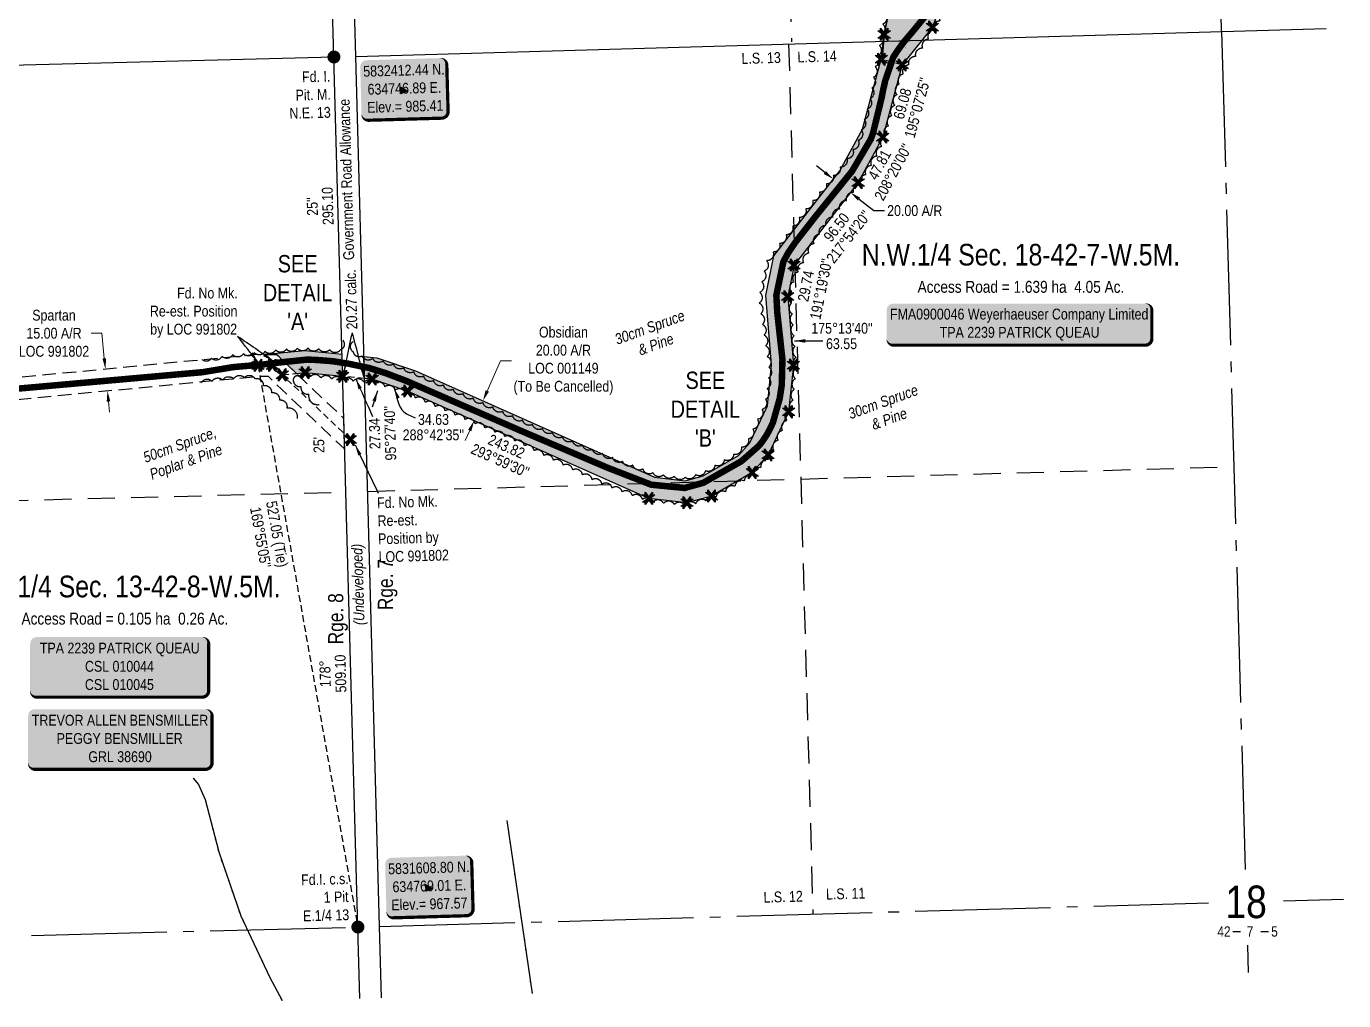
# Model space of a CAD drawing. Extents: x 633854 to 637633, y 5831519 to 5833773.
# Drawn here: x 634463 to 635680, y 5831541 to 5832441 of the extents above; entities that cross this region are included whole.
import ezdxf
from ezdxf.enums import TextEntityAlignment as Align

# ---------------------------------------------------------------- set-up
doc = ezdxf.new("R2010")
doc.units = 0
doc.header["$LTSCALE"] = 5
doc.header["$PDSIZE"] = 0.5
for name, pattern in [('0', [1, 1, 0]), ('foc-ACCESSROAD', [3.75, 2.5, -1.25]), ('foc-LSD', [8, 5, -3]), ('foc-QUARTERLINE', [33, 25, -3, 2, -3]), ('foc-TIELINE', [1.875, 1.25, -0.625]), ('foc-TRAV', [1.875, 1.25, -0.625]), ('foc-WHEELTRACKS', [2, 0.4, -1.6])]:
    doc.linetypes.add(name, pattern=pattern)
doc.layers.get('Defpoints').update_dxf_attribs({"color": 9})
for name, color, linetype in [('10', 1, 'Continuous'), ('9', 3, 'Continuous'), ('AS-FENCE', 48, 'foc-FENCE'), ('AS-OWNER', 7, 'Continuous'), ('AS-ROADS', 254, 'Continuous'), ('C-AR', 13, 'foc-ACCESSROAD'), ('C-SYMBOL', 7, 'Continuous'), ('D-TXT', 6, 'Continuous'), ('DETAIL-T', 7, 'Continuous'), ('F-AR', 190, 'foc-ACCESSROAD'), ('L-AREAREQUIRED', 7, 'Continuous'), ('L-BD', 7, 'Continuous'), ('L-BD1', 253, 'Continuous'), ('L-MON', 1, 'Continuous'), ('L-ROAD-T', 7, 'Continuous'), ('L-SEC', 7, 'Continuous'), ('L-SECLBL', 7, 'Continuous'), ('L-SECQ', 8, 'foc-QUARTERLINE'), ('L-SECTION-LSD', 7, 'foc-LSD'), ('L-TIE', 7, 'foc-TIELINE'), ('P-PROPOSED', 10, 'Continuous'), ('P-PROPOSED-H', 21, 'Continuous'), ('P-TRAV', 4, 'foc-TRAV'), ('P-TXT', 4, 'Continuous'), ('T-BUSH', 110, '0'), ('T-BUSH-T', 110, 'Continuous'), ('T-WATER-P3', 160, 'foc-WHEELTRACKS')]:
    doc.layers.add(name, color=color, linetype=linetype)
for name, color, linetype, lineweight in [('AS-GENERAL', 48, 'Continuous', 18), ('C-AR-T', 13, 'Continuous', 9), ('F-AR-T', 190, 'Continuous', 9), ('T-TEXT', 48, 'Continuous', 18)]:
    doc.layers.add(name, color=color, linetype=linetype, lineweight=lineweight)
doc.styles.add('100L', font='ARIALN.TTF', dxfattribs={"height": 11})
doc.styles.add('175L', font='ARIALN.TTF', dxfattribs={"height": 20})
doc.styles.add('80', font='ARIALN.TTF', dxfattribs={"height": 10})
doc.styles.add('80CG', font='ARIALN.TTF', dxfattribs={"height": 10})
doc.styles.add('80L', font='ARIALN.TTF', dxfattribs={"height": 10})
doc.styles.add('80LS', font='ARIALNI.TTF', dxfattribs={"height": 10})
doc.styles.add('foc-LtypeFont', font='ARIALN.TTF', dxfattribs={"height": 7.35})
doc.styles.add('SIMPLEX', font='ARIALN.TTF')
doc.linetypes.add('foc-FENCE', pattern='A,10,-1,["X",foc-LtypeFont,S=0.2,R=0,X=-0.625,Y=-0.75],-1.24', length=12.24)
doc.linetypes.add('foc-TOPO-flowdirection-NOLINE', pattern='A,0,[">",foc-LtypeFont,S=0.3,R=0,X=0,Y=-0.945],-20,[">",foc-LtypeFont,S=0.3,R=0,X=0,Y=-0.945],0', length=20)
doc.dimstyles.new('Compass 5 000', dxfattribs={"dimscale": 5, "dimtxt": 9, "dimasz": 2, "dimexe": 0.2, "dimexo": 0.0625, "dimgap": 0.5, "dimtad": 0, "dimtih": 1, "dimtoh": 1, "dimzin": 0, "dimdsep": 46, "dimtxsty": '80CG', "dimcen": 0.1, "dimse1": 1, "dimse2": 1, "dimclrd": 256, "dimclrt": 256, "dimaunit": 1, "dimadec": 4, "dimazin": 0, "dimtfac": 0.06, "dimtofl": 0, "dimtmove": 0, "dimatfit": 1, "dimfxl": 0.2, "dimtolj": 1, "dimtzin": 0, "dimlwd": -1, "dimarcsym": 0})

# ---------------------------------------------------------------- blocks, each defined once
blk = doc.blocks.new('fdia')
at = {"color": 255, "const_width": 1}
blk.add_lwpolyline([(-0.5, 0, 1), (0.5, 0, 1)], format="xyb", close=True, dxfattribs=at)
blk = doc.blocks.new('Fdiaa')
blk.add_blockref('fdia', (0, 0))
blk = doc.blocks.new('fdib')
at = {"color": 1, "const_width": 1.6}
blk.add_lwpolyline([(-0.4, 0, 1), (0.4, 0, 1)], format="xyb", close=True, dxfattribs=at)
at = {"color": 1}
blk.add_circle((0, 0), 0.8, dxfattribs=at)
blk = doc.blocks.new('Fdibb')
blk.add_blockref('fdib', (0, 0))
blk = doc.blocks.new('fdicc')
for name in ['Fdibb', 'Fdiaa']:
    blk.add_blockref(name, (0, 0))
blk = doc.blocks.new('FDI')
blk.add_blockref('fdicc', (0, 0))
blk = doc.blocks.new('L-SECLBL')
at = {"layer": '9', "color": 7}
for p, q in [((-5.1, -27.8), (-12.3, -27.8)), ((20.7, -27.8), (13.5, -27.8))]:
    blk.add_line(p, q, dxfattribs=at)
at = {"layer": '10', "color": 2, "style": 'SIMPLEX'}
blk.add_attdef('SEC', text='', height=30, dxfattribs=at).set_placement((0, 0), align=Align.MIDDLE)
at = {"layer": '10', "color": 5, "style": '80L'}
blk.add_attdef('TWP', text='', height=9.5, dxfattribs=at).set_placement((-14.4, -27.4), align=Align.MIDDLE_RIGHT)
blk.add_attdef('RGE', text='', height=9.5, dxfattribs=at).set_placement((3.6, -27.4), align=Align.MIDDLE_CENTER)
blk.add_attdef('MER', text='', height=9.5, dxfattribs=at).set_placement((23.2, -27.4), align=Align.MIDDLE_LEFT)
blk = doc.blocks.new('*U525')
h = blk.add_hatch(color=255)
edge = h.paths.add_edge_path()
edge.add_line((-116.5, -20), (116.5, -20))
edge.add_arc((116.5, -14), 6, 270, 360)
edge.add_line((122.5, -14), (122.5, 12.5))
edge.add_arc((116.5, 12.5), 6, 0, 90)
edge.add_line((116.5, 18.5), (-116.5, 18.5))
edge.add_arc((-116.5, 12.5), 6, 90, 180)
edge.add_line((-122.5, 12.5), (-122.5, -14))
edge.add_arc((-116.5, -14), 6, 180, 270)
at = {"color": 44, "flags": 128}
blk.add_lwpolyline([(-116.5, -20, 3, 3, 0), (116.5, -20, 3, 3, 0.414214), (122.5, -14, 3, 3, 0), (122.5, 12.5, 3, 0, 0.414214), (116.5, 18.5, 0, 0, 0), (-116.5, 18.5, 0, 0, 0.414214), (-122.5, 12.5, 0, 0, 0), (-122.5, -14, 0, 3, 0.414214)], format="xyseb", close=True, dxfattribs=at)
at = {"color": 44, "style": '80'}
blk.add_attdef('ENTER_TEXT_001', (-36, -5), '', height=10, dxfattribs=at)
blk = doc.blocks.new('*U615')
h = blk.add_hatch(color=255)
edge = h.paths.add_edge_path()
edge.add_line((-79, -28.5), (79, -28.5))
edge.add_arc((79, -22.5), 6, 270, 360)
edge.add_line((85, -22.5), (85, 21))
edge.add_arc((79, 21), 6, 0, 90)
edge.add_line((79, 27), (-79, 27))
edge.add_arc((-79, 21), 6, 90, 180)
edge.add_line((-85, 21), (-85, -22.5))
edge.add_arc((-79, -22.5), 6, 180, 270)
at = {"color": 14, "flags": 128}
blk.add_lwpolyline([(-79, -28.5, 3, 3, 0), (79, -28.5, 3, 3, 0.414214), (85, -22.5, 3, 3, 0), (85, 21, 3, 0, 0.414214), (79, 27, 0, 0, 0), (-79, 27, 0, 0, 0.414214), (-85, 21, 0, 0, 0), (-85, -22.5, 0, 3, 0.414214)], format="xyseb", close=True, dxfattribs=at)
at = {"color": 14, "style": '80'}
blk.add_attdef('ENTER_TEXT_001', (-26.8, -4.9), '', height=10, dxfattribs=at)
blk = doc.blocks.new('*U616')
h = blk.add_hatch(color=255)
edge = h.paths.add_edge_path()
edge.add_line((-76.5, -28.5), (76.5, -28.5))
edge.add_arc((76.5, -22.5), 6, 270, 360)
edge.add_line((82.5, -22.5), (82.5, 21))
edge.add_arc((76.5, 21), 6, 0, 90)
edge.add_line((76.5, 27), (-76.5, 27))
edge.add_arc((-76.5, 21), 6, 90, 180)
edge.add_line((-82.5, 21), (-82.5, -22.5))
edge.add_arc((-76.5, -22.5), 6, 180, 270)
at = {"color": 44, "flags": 128}
blk.add_lwpolyline([(-76.5, -28.5, 3, 3, 0), (76.5, -28.5, 3, 3, 0.414214), (82.5, -22.5, 3, 3, 0), (82.5, 21, 3, 0, 0.414214), (76.5, 27, 0, 0, 0), (-76.5, 27, 0, 0, 0.414214), (-82.5, 21, 0, 0, 0), (-82.5, -22.5, 0, 3, 0.414214)], format="xyseb", close=True, dxfattribs=at)
at = {"color": 44, "style": '80'}
blk.add_attdef('ENTER_TEXT_001', (-36, -5), '', height=10, dxfattribs=at)
blk = doc.blocks.new('*D621')
at = {"layer": 'Defpoints', "color": 0, "transparency": 16777216}
for p in [(634535.8, 5832124.1), (634539.5, 5832124.4), (634541.4, 5832104.5)]:
    blk.add_point(p, dxfattribs=at)
at = {"layer": 'F-AR-T', "transparency": 16777216}
for p, q in [((634532.6, 5832157.2), (634522.6, 5832157.2)), ((634534.8, 5832134), (634532.6, 5832157.2)), ((634538.6, 5832094.2), (634539.6, 5832084.3))]:
    blk.add_line(p, q, dxfattribs=at)
for points in [[(634536.5, 5832134.2), (634533.1, 5832133.9), (634535.8, 5832124.1)], [(634540.3, 5832094.4), (634537, 5832094), (634537.7, 5832104.2)]]:
    blk.add_solid(points, dxfattribs=at)
at = {"layer": 'F-AR-T', "transparency": 16777216, "insert": (634488.3, 5832157.2), "char_height": 10, "attachment_point": 5, "style": '80CG'}
blk.add_mtext('\\A1;Spartan\\P15.00 A/R\\PLOC 991802', dxfattribs=at)
blk = doc.blocks.new('TEMP')
h = blk.add_hatch(color=255)
h.dxf.hatch_style = 1
h.paths.add_polyline_path([(0, 0.25), (-0.67, 1.15), (-0.67, 0.67), (-1.15, 0.67), (-0.25, 0), (-1.15, -0.67), (-0.67, -0.67), (-0.67, -1.15), (0, -0.25), (0.67, -1.15), (0.67, -0.67), (1.15, -0.67), (0.25, 0), (1.15, 0.67), (0.67, 0.67), (0.67, 1.15)])
h.paths.add_polyline_path([(0.57, 0.85), (0.57, 0.57), (0.85, 0.57), (0.08, 0), (0.85, -0.57), (0.57, -0.57), (0.57, -0.85), (0, -0.08), (-0.57, -0.85), (-0.57, -0.57), (-0.85, -0.57), (-0.08, 0), (-0.85, 0.57), (-0.57, 0.57), (-0.57, 0.85), (0, 0.08)], flags=16)
h = blk.add_hatch(color=1)
h.dxf.hatch_style = 1
h.paths.add_polyline_path([(0, 0.08), (-0.57, 0.85), (-0.57, 0.57), (-0.85, 0.57), (-0.08, 0), (-0.85, -0.57), (-0.57, -0.57), (-0.57, -0.85), (0, -0.08), (0.57, -0.85), (0.57, -0.57), (0.85, -0.57), (0.08, 0), (0.85, 0.57), (0.57, 0.57), (0.57, 0.85)])
at = {"color": 1}
for p, q in [((-0.08, 0), (0.08, 0)), ((0, 0.08), (0, -0.08))]:
    blk.add_line(p, q, dxfattribs=at)
at = {"color": 255, "flags": 128}
blk.add_lwpolyline([(-0.25, 0), (-1.15, 0.67), (-0.67, 0.67), (-0.67, 1.15), (0, 0.25), (0.67, 1.15), (0.67, 0.67), (1.15, 0.67), (0.25, 0), (1.15, -0.67), (0.67, -0.67), (0.67, -1.15), (0, -0.25), (-0.67, -1.15), (-0.67, -0.67), (-1.15, -0.67)], close=True, dxfattribs=at)
at = {"color": 1, "flags": 128}
blk.add_lwpolyline([(-0.08, 0), (-0.85, 0.57), (-0.57, 0.57), (-0.57, 0.85), (0, 0.08), (0.57, 0.85), (0.57, 0.57), (0.85, 0.57), (0.08, 0), (0.85, -0.57), (0.57, -0.57), (0.57, -0.85), (0, -0.08), (-0.57, -0.85), (-0.57, -0.57), (-0.85, -0.57)], close=True, dxfattribs=at)
blk = doc.blocks.new('*D622')
at = {"layer": 'C-AR-T', "transparency": 16777216}
for p, q in [((634888.5, 5832103.9), (634900.9, 5832131.8)), ((634900.9, 5832131.8), (634910.9, 5832131.8)), ((634872.3, 5832067.4), (634868.2, 5832058.3))]:
    blk.add_line(p, q, dxfattribs=at)
for points in [[(634887, 5832104.6), (634890.1, 5832103.3), (634884.5, 5832094.8)], [(634870.8, 5832068.1), (634873.8, 5832066.7), (634876.4, 5832076.5)]]:
    blk.add_solid(points, dxfattribs=at)
at = {"layer": 'Defpoints', "color": 0, "transparency": 16777216}
for p in [(634852.9, 5832108.9), (634884.5, 5832094.8), (634844.8, 5832090.6)]:
    blk.add_point(p, dxfattribs=at)
at = {"layer": 'C-AR-T', "transparency": 16777216, "insert": (634958.9, 5832131.8), "char_height": 10, "attachment_point": 5, "style": '80CG'}
blk.add_mtext('\\A1;Obsidian\\P20.00 A/R\\PLOC 001149\\P(To Be Cancelled)', dxfattribs=at)
blk = doc.blocks.new('*D628')
at = {"layer": 'Defpoints', "color": 0, "transparency": 16777216}
for p in [(635204.1, 5832294.2), (635224.1, 5832287.3), (635219.9, 5832282)]:
    blk.add_point(p, dxfattribs=at)
at = {"layer": 'P-TXT', "transparency": 16777216}
for p, q in [((635200.4, 5832305.7), (635192.5, 5832311.9)), ((635232, 5832281.2), (635245.6, 5832270.5)), ((635245.6, 5832270.5), (635255.6, 5832270.5))]:
    blk.add_line(p, q, dxfattribs=at)
for points in [[(635201.4, 5832307), (635199.4, 5832304.4), (635208.3, 5832299.6)], [(635233, 5832282.5), (635230.9, 5832279.8), (635224.1, 5832287.3)]]:
    blk.add_solid(points, dxfattribs=at)
at = {"layer": 'P-TXT', "transparency": 16777216, "insert": (635283.4, 5832270.5), "char_height": 10, "attachment_point": 5, "style": '80CG'}
blk.add_mtext('\\A1;20.00 A/R', dxfattribs=at)
blk = doc.blocks.new('*U629')
h = blk.add_hatch(color=254)
edge = h.paths.add_edge_path()
edge.add_line((-34, -28.5), (34, -28.5))
edge.add_arc((34, -22.5), 6, 270, 360)
edge.add_line((40, -22.5), (40, 21))
edge.add_arc((34, 21), 6, 0, 90)
edge.add_line((34, 27), (-34, 27))
edge.add_arc((-34, 21), 6, 90, 180)
edge.add_line((-40, 21), (-40, -22.5))
edge.add_arc((-34, -22.5), 6, 180, 270)
at = {"color": 1, "flags": 128}
blk.add_lwpolyline([(-34, -28.5, 3, 3, 0), (34, -28.5, 3, 3, 0.414214), (40, -22.5, 3, 3, 0), (40, 21, 3, 0, 0.414214), (34, 27, 0, 0, 0), (-34, 27, 0, 0, 0.414214), (-40, 21, 0, 0, 0), (-40, -22.5, 0, 3, 0.414214)], format="xyseb", close=True, dxfattribs=at)
blk.add_lwpolyline([(-3.2, -5.4, 0, 10, 0), (0, 0, 5, 5, 0)], format="xyseb", dxfattribs=at)
at = {"color": 1, "style": '80'}
blk.add_attdef('ENTER_TEXT_001', (-36, -5), '', height=10, dxfattribs=at)

msp = doc.modelspace()

# ---------------------------------------------------------------- hatches: boundary and pattern name
at = {"layer": 'P-PROPOSED-H'}
h = msp.add_hatch(color=256, dxfattribs=at)
h.dxf.hatch_style = 1
h.paths.add_polyline_path([(635307.304, 5832460.109), (635299.687, 5832440.005), (635271.837, 5832405.11), (635253.818, 5832338.44), (635231.137, 5832296.375), (635171.869, 5832220.259), (635166.03, 5832191.104), (635171.315, 5832127.797), (635166.919, 5832084.686), (635147.872, 5832044.884), (635133.307, 5832028.629), (635095.721, 5832006.867), (635072.962, 5832000.758), (635037.683, 5832004.738), (634814.998, 5832103.844), (634782.211, 5832114.947), (634775.146, 5832115.623), (634774.591, 5832135.761), (634786.425, 5832134.629), (634822.285, 5832122.485), (635042.992, 5832024.259), (635071.438, 5832021.05), (635087.987, 5832025.492), (635120.538, 5832044.339), (635131.072, 5832056.095), (635147.381, 5832090.176), (635151.237, 5832127.981), (635145.871, 5832192.258), (635153.192, 5832228.816), (635214.333, 5832307.337), (635235.121, 5832345.891), (635252.536, 5832410.327), (635255.2, 5832433.322), (635260.248, 5832459.144), (635255.9, 5832489.181), (635248.071, 5832518.377), (635251.791, 5832551.522), (635195.947, 5832667.405), (635093.059, 5832812.776), (635083.563, 5832844.406), (635095.033, 5832827.637), (635106.174, 5832838.623), (635111.268, 5832821.657), (635213.232, 5832677.591), (635308.891, 5832479.088)])
h = msp.add_hatch(color=256, dxfattribs=at)
h.dxf.hatch_style = 1
h.paths.add_polyline_path([(634712.328, 5832120.114), (634720.268, 5832120.869), (634755.006, 5832117.548), (634754.452, 5832137.686), (634720.273, 5832140.954), (634684.419, 5832137.542), (634694.01, 5832137.535)])

# ---------------------------------------------------------------- linework, layer by layer
at = {"layer": 'AS-FENCE', "flags": 128}
msp.add_lwpolyline([(634762.964, 5832131.195), (634762.112, 5832126.469)], dxfattribs=at)
at = {"layer": 'AS-GENERAL', "const_width": 0.3, "flags": 128}
msp.add_lwpolyline([(635268.257, 5832427.423), (635275.618, 5832420.546)], dxfattribs=at)
at = {"layer": 'AS-ROADS', "const_width": 5.998}
msp.add_lwpolyline([(634432.21, 5832104.084), (634625.428, 5832121.298), (634653.889, 5832126), (634677.535, 5832128.077), (634681.654, 5832128.447), (634692.357, 5832129.813), (634722.475, 5832132.961), (634731.46, 5832132.544), (634745.487, 5832131.471), (634759.999, 5832129.215), (634779.409, 5832125.175), (634794.924, 5832120.334), (634814.634, 5832112.87), (634918.385, 5832067.673), (634999.834, 5832032.976), (635040.016, 5832017.366), (635070.824, 5832014.368), (635088.039, 5832019.12), (635123.294, 5832039.073), (635139.221, 5832053.059), (635142.139, 5832056.593), (635146.554, 5832063.155), (635149.599, 5832068.806), (635152.344, 5832074.628), (635158.668, 5832097.044), (635160.584, 5832109.594), (635161.19, 5832133.042), (635156.408, 5832176.361), (635155.556, 5832192.388), (635162.046, 5832223.298), (635166.588, 5832231.713), (635173.257, 5832241.447), (635191.268, 5832264.597), (635225.465, 5832306.909), (635242.748, 5832336.445), (635244.859, 5832342.114), (635252.722, 5832374.413), (635254.307, 5832382.446), (635256.198, 5832390.748), (635263.586, 5832412.277), (635268.375, 5832419.57), (635272.866, 5832425.772), (635280.698, 5832434.979), (635292.324, 5832449.12)], dxfattribs=at)
at = {"layer": 'C-AR', "linetype": 'Continuous', "flags": 128}
msp.add_lwpolyline([(635251.791, 5832551.522), (635248.071, 5832518.377), (635255.9, 5832489.181), (635260.248, 5832459.144), (635255.2, 5832433.322), (635253.619, 5832414.336)], dxfattribs=at)
at = {"layer": 'F-AR', "flags": 128}
msp.add_lwpolyline([(634756.833, 5832050.195), (634756.051, 5832078.53), (634694.01, 5832137.535), (634676.302, 5832137.548), (634432.233, 5832114.128), (634306.632, 5832126.759), (634184.377, 5832108.266), (634184.927, 5832088.128), (634307.135, 5832106.614), (634432.187, 5832094.039), (634677.252, 5832117.554), (634686.015, 5832117.548)], close=True, dxfattribs=at)
at = {"layer": 'L-MON', "linetype": 'Continuous'}
msp.add_line((635255.2, 5832433.322), (635252.536, 5832410.327), dxfattribs=at)
at = {"layer": 'L-SEC'}
for p, q in [((634746.891, 5832412.441), (634723.984, 5833216.766)), ((634766.993, 5832413.014), (634744.086, 5833217.339)), ((634766.993, 5832413.02), (635663.318, 5832438.841)), ((633949.457, 5832392.593), (634746.891, 5832412.441)), ((634769.005, 5831608.804), (634746.891, 5832412.441)), ((634789.108, 5831609.357), (634766.994, 5832412.994)), ((634770.823, 5831542.888), (634769.005, 5831608.804)), ((634790.925, 5831543.471), (634789.108, 5831609.358))]:
    msp.add_line(p, q, dxfattribs=at)
at = {"layer": 'L-SECQ'}
for p, q in [((635566.816, 5832436.064), (635547.135, 5833201.846)), ((635566.816, 5832436.064), (635588.665, 5831662.057)), ((635623.985, 5831633.055), (635679.599, 5831634.633)), ((633972.772, 5831588.121), (634769.005, 5831608.804)), ((635590.639, 5831592.108), (635591.357, 5831566.689))]:
    msp.add_line(p, q, dxfattribs=at)
at = {"layer": 'L-SECTION-LSD'}
for p, q in [((635145.024, 5833229.582), (635169.555, 5832426.592)), ((635166.881, 5832424.544), (635189.309, 5831620.726)), ((634778.027, 5832011.179), (635578.164, 5832034.07)), ((634359.519, 5832000.491), (634757.924, 5832010.624))]:
    msp.add_line(p, q, dxfattribs=at)
at = {"layer": 'L-TIE'}
for p, q in [((634690.013, 5832127.541), (634676.777, 5832127.551)), ((634676.777, 5832127.551), (634769.005, 5831608.804)), ((634762.066, 5832059.013), (634690.013, 5832127.541))]:
    msp.add_line(p, q, dxfattribs=at)
at = {"layer": 'P-PROPOSED', "flags": 128}
msp.add_lwpolyline([(634712.328, 5832120.114), (634720.268, 5832120.869), (634755.006, 5832117.548), (634754.452, 5832137.686), (634720.273, 5832140.954), (634684.419, 5832137.542), (634694.01, 5832137.535)], close=True, dxfattribs=at)
at = {"layer": 'P-TRAV'}
for p, q in [((635271.837, 5832405.11), (635252.536, 5832410.327)), ((634775.146, 5832115.623), (634755.006, 5832117.548))]:
    msp.add_line(p, q, dxfattribs=at)
at = {"layer": 'P-TRAV', "flags": 128}
msp.add_lwpolyline([(634699.142, 5832118.859), (634712.328, 5832120.114)], dxfattribs=at)
at = {"layer": 'T-BUSH', "flags": 128}
for points in [[(635054.102, 5832791.748, -0.52056705), (635063.672, 5832788.858, -0.52056705), (635073.242, 5832785.967, -0.52056705), (635082.811, 5832783.077, -0.52056705), (635092.381, 5832780.187, -0.52056705), (635102.189, 5832780.831, -0.52056705), (635111.514, 5832780.734, -0.52056705), (635118.6, 5832773.682, -0.52056705), (635125.711, 5832766.656, -0.52056705), (635131.226, 5832758.375, -0.52056705), (635136.377, 5832749.807, -0.52056705), (635142.316, 5832741.785, -0.52056705), (635148.516, 5832733.943, -0.52056705), (635154.205, 5832725.733, -0.52056705), (635159.674, 5832717.365, -0.52056705), (635165.143, 5832708.997, -0.52056705), (635170.612, 5832700.629, -0.52056705), (635176.079, 5832692.26, -0.52056705), (635181.543, 5832683.888, -0.52056705), (635187.008, 5832675.517, -0.52056705), (635192.364, 5832667.08, -0.52056705), (635197.349, 5832658.414, -0.52056705), (635202.333, 5832649.749, -0.52056705), (635207.317, 5832641.083, -0.52056705), (635212.301, 5832632.417, -0.52056705), (635217.222, 5832623.717, -0.52056705), (635221.928, 5832614.897, -0.52056705), (635226.635, 5832606.078, -0.52056705), (635231.342, 5832597.258, -0.52056705), (635236.048, 5832588.439, -0.52056705), (635239.933, 5832579.25, -0.52056705), (635243.413, 5832569.878, -0.52056705), (635246.893, 5832560.507, -0.52056705), (635248.707, 5832550.931, -0.52056705), (635247.592, 5832540.997, -0.52056705), (635246.477, 5832531.062, -0.52056705), (635245.362, 5832521.128, -0.52056705), (635246.84, 5832511.389, -0.52056705), (635249.429, 5832501.733, -0.52056705), (635252.018, 5832492.077, -0.52056705), (635253.87, 5832482.27, -0.52056705), (635255.302, 5832472.376, -0.52056705), (635256.734, 5832462.483, -0.52056705), (635255.922, 5832452.645, -0.52056705), (635254.004, 5832442.833, -0.52056705), (635252.133, 5832433.015, -0.52056705), (635250.811, 5832423.106, -0.52056705), (635248.969, 5832413.291, -0.52056705), (635246.745, 5832403.545, -0.52056705), (635245.248, 5832393.661, -0.52056705), (635243.751, 5832383.777, -0.52056705), (635242.192, 5832373.906, -0.52056705), (635239.451, 5832364.293, -0.52056705), (635236.71, 5832354.679, -0.52056705), (635233.969, 5832345.065, -0.52056705), (635231.228, 5832335.452, -0.52056705), (635226.297, 5832326.826, -0.52056705), (635220.812, 5832318.476, -0.52056705), (635214.472, 5832310.747, -0.52056705), (635208.132, 5832303.017, -0.52056705), (635201.792, 5832295.288, -0.52056705), (635195.452, 5832287.559, -0.52056705), (635189.112, 5832279.83, -0.52056705), (635182.772, 5832272.101, -0.52056705), (635176.674, 5832264.181, -0.52056705), (635170.649, 5832256.204, -0.52056705), (635164.624, 5832248.226, -0.52056705), (635158.6, 5832240.249, -0.52056705), (635152.575, 5832232.272, -0.52056705), (635146.55, 5832224.295, -0.52056705), (635144.316, 5832214.586, -0.52056705), (635142.231, 5832204.809, -0.52056705), (635140.146, 5832195.032, -0.52056705), (635139.713, 5832185.206, -0.52056705), (635141.209, 5832175.321, -0.52056705), (635142.705, 5832165.437, -0.52056705), (635144.201, 5832155.553, -0.52056705), (635145.697, 5832145.669, -0.52056705), (635147.193, 5832135.785, -0.52056705), (635148.689, 5832125.9, -0.52056705), (635148.414, 5832116.012, -0.52056705), (635146.962, 5832106.122, -0.52056705), (635145.509, 5832096.231, -0.52056705), (635142.426, 5832086.831, -0.52056705), (635138.185, 5832077.778, -0.52056705), (635133.944, 5832068.725, -0.52056705), (635129.703, 5832059.673, -0.52056705), (635123.366, 5832052.004, -0.52056705), (635116.133, 5832045.253, -0.52056705), (635107.481, 5832040.244, -0.52056705), (635098.83, 5832035.235, -0.52056705), (635090.179, 5832030.226, -0.52056705), (635080.913, 5832026.698, -0.52056705), (635071.258, 5832024.107, -0.52056705), (635061.331, 5832025.263, -0.52056705), (635051.403, 5832026.434, -0.52056705), (635041.677, 5832028.434, -0.52056705), (635032.324, 5832031.962, -0.52056705), (635022.97, 5832035.49, -0.52056705), (635013.616, 5832039.018, -0.52056705), (635004.263, 5832042.546, -0.52056705), (634995, 5832046.302, -0.52056705), (634985.767, 5832050.136, -0.52056705), (634976.535, 5832053.97, -0.52056705), (634967.303, 5832057.804, -0.52056705), (634958.071, 5832061.638, -0.52056705), (634948.838, 5832065.472, -0.52056705), (634939.606, 5832069.307, -0.52056705), (634930.374, 5832073.141, -0.52056705), (634921.167, 5832077.033, -0.52056705), (634912.036, 5832081.104, -0.52056705), (634902.906, 5832085.175, -0.52056705), (634893.776, 5832089.245, -0.52056705), (634884.645, 5832093.316, -0.52056705), (634875.515, 5832097.387, -0.52056705), (634866.385, 5832101.458, -0.52056705), (634857.254, 5832105.529, -0.52056705), (634848.124, 5832109.6, -0.52056705), (634838.994, 5832113.671, -0.52056705), (634829.863, 5832117.742, -0.52056705), (634820.733, 5832121.812, -0.52056705), (634811.403, 5832125.391, -0.52056705), (634802.015, 5832128.827, -0.52056705), (634792.549, 5832131.991, -0.52056705), (634782.773, 5832134.08, -0.52056705), (634772.997, 5832136.17, -0.52056705), (634764.981, 5832139.741, -0.52056705), (634764.586, 5832149.687, -0.52056705)], [(635175.882, 5832754.997, 0.52056705), (635165.96, 5832756.22, 0.52056705), (635163.948, 5832752.761, 0.52056705), (635169.788, 5832744.649, 0.52056705), (635175.201, 5832736.245, 0.52056705), (635180.613, 5832727.84, 0.52056705), (635186.026, 5832719.436, 0.52056705), (635191.439, 5832711.031, 0.52056705), (635197.331, 5832702.966, 0.52056705), (635203.461, 5832695.069, 0.52056705), (635209.591, 5832687.172, 0.52056705), (635215.721, 5832679.276, 0.52056705), (635219.803, 5832670.156, 0.52056705), (635223.849, 5832661.014, 0.52056705), (635227.895, 5832651.873, 0.52056705), (635231.941, 5832642.732, 0.52056705), (635235.987, 5832633.59, 0.52056705), (635241.716, 5832625.419, 0.52056705), (635247.814, 5832617.503, 0.52056705), (635253.842, 5832609.589, 0.52056705), (635257.577, 5832600.316, 0.52056705), (635261.531, 5832591.138, 0.52056705), (635265.688, 5832582.046, 0.52056705), (635269.845, 5832572.955, 0.52056705), (635274.115, 5832563.916, 0.52056705), (635278.469, 5832554.917, 0.52056705), (635282.822, 5832545.918, 0.52056705), (635287.176, 5832536.919, 0.52056705), (635290.822, 5832527.619, 0.52056705), (635294.298, 5832518.246, 0.52056705), (635297.775, 5832508.873, 0.52056705), (635301.251, 5832499.501, 0.52056705), (635305.935, 5832490.677, 0.52056705), (635310.712, 5832481.895, 0.52056705), (635313.914, 5832472.495, 0.52056705), (635316.392, 5832462.81, 0.52056705), (635312.014, 5832454.198, 0.52056705), (635306.688, 5832445.739, 0.52056705), (635301.32, 5832437.305, 0.52056705), (635295.952, 5832428.872, 0.52056705), (635290.556, 5832420.459, 0.52056705), (635284.14, 5832412.793, 0.52056705), (635277.725, 5832405.126, 0.52056705), (635272.609, 5832396.628, 0.52056705), (635268.937, 5832387.391, 0.52056705), (635266.961, 5832377.592, 0.52056705), (635264.985, 5832367.792, 0.52056705), (635262.159, 5832358.216, 0.52056705), (635259.063, 5832348.711, 0.52056705), (635255.968, 5832339.205, 0.52056705), (635252.872, 5832329.7, 0.52056705), (635248.398, 5832320.82, 0.52056705), (635243.283, 5832312.231, 0.52056705), (635238.168, 5832303.642, 0.52056705), (635233.053, 5832295.053, 0.52056705), (635226.695, 5832287.345, 0.52056705), (635220.282, 5832279.676, 0.52056705), (635213.87, 5832272.007, 0.52056705), (635207.457, 5832264.338, 0.52056705), (635201.045, 5832256.669, 0.52056705), (635195.113, 5832248.67, 0.52056705), (635190.26, 5832239.93, 0.52056705), (635185.408, 5832231.19, 0.52056705), (635180.555, 5832222.45, 0.52056705), (635175.703, 5832213.71, 0.52056705), (635171.412, 5832204.772, 0.52056705), (635169.726, 5832194.919, 0.52056705), (635169.549, 5832185, 0.52056705), (635170.381, 5832175.038, 0.52056705), (635171.212, 5832165.076, 0.52056705), (635172.044, 5832155.114, 0.52056705), (635172.876, 5832145.152, 0.52056705), (635173.707, 5832135.19, 0.52056705), (635174.077, 5832125.231, 0.52056705), (635173.104, 5832115.282, 0.52056705), (635172.131, 5832105.332, 0.52056705), (635171.158, 5832095.383, 0.52056705), (635169.302, 5832085.667, 0.52056705), (635165.238, 5832076.533, 0.52056705), (635161.174, 5832067.4, 0.52056705), (635157.11, 5832058.267, 0.52056705), (635153.046, 5832049.133, 0.52056705), (635148.059, 5832040.598, 0.52056705), (635141.387, 5832033.152, 0.52056705), (635134.566, 5832025.892, 0.52056705), (635125.915, 5832020.883, 0.52056705), (635117.263, 5832015.874, 0.52056705), (635108.612, 5832010.865, 0.52056705), (635099.961, 5832005.856, 0.52056705), (635090.663, 5832002.404, 0.52056705), (635081.008, 5831999.813, 0.52056705), (635071.3, 5831997.927, 0.52056705), (635061.366, 5831999.048, 0.52056705), (635051.433, 5832000.168, 0.52056705), (635041.499, 5832001.289, 0.52056705), (635031.883, 5832003.726, 0.52056705), (635022.534, 5832007.264, 0.52056705), (635013.184, 5832010.803, 0.52056705), (635003.834, 5832014.341, 0.52056705), (634994.485, 5832017.88, 0.52056705), (634985.391, 5832022.002, 0.52056705), (634976.455, 5832026.483, 0.52056705), (634967.519, 5832030.964, 0.52056705), (634958.583, 5832035.445, 0.52056705), (634949.647, 5832039.926, 0.52056705), (634940.711, 5832044.408, 0.52056705), (634931.774, 5832048.889, 0.52056705), (634922.838, 5832053.37, 0.52056705), (634913.902, 5832057.851, 0.52056705), (634904.739, 5832061.845, 0.52056705), (634895.56, 5832065.805, 0.52056705), (634886.382, 5832069.766, 0.52056705), (634877.203, 5832073.727, 0.52056705), (634868.024, 5832077.687, 0.52056705), (634858.845, 5832081.648, 0.52056705), (634849.667, 5832085.608, 0.52056705), (634840.488, 5832089.569, 0.52056705), (634831.309, 5832093.53, 0.52056705), (634822.131, 5832097.49, 0.52056705), (634812.952, 5832101.451, 0.52056705), (634803.551, 5832104.816, 0.52056705), (634794.023, 5832107.842, 0.52056705), (634784.495, 5832110.867, 0.52056705), (634774.572, 5832111.986, 0.52056705), (634764.627, 5832112.999, 0.52056705), (634754.681, 5832114.011, 0.52056705), (634744.736, 5832115.023, 0.52056705), (634734.785, 5832115.979, 0.52056705), (634724.832, 5832116.914, 0.52056705), (634714.865, 5832117.327, 0.52056705), (634709.417, 5832115.097, 0.52056705), (634716.487, 5832108.031, 0.52056705), (634723.613, 5832101.02, 0.52056705), (634733.379, 5832091.412, 0.52056705)], [(634755.071, 5832150.792, -0.52056705), (634752.892, 5832141.837, -0.52056705), (634742.908, 5832142.177, -0.52056705), (634732.942, 5832142.957, -0.52056705), (634722.976, 5832143.737, -0.52056705), (634713.01, 5832143.497, -0.52056705), (634703.046, 5832142.694, -0.52056705), (634693.082, 5832141.891, -0.52056705), (634683.177, 5832140.569, -0.52056705), (634673.26, 5832139.338, -0.52056705), (634663.305, 5832138.418, -0.52056705), (634653.351, 5832137.499, -0.52056705), (634643.476, 5832135.968, -0.52056705), (634633.619, 5832134.304, -0.52056705), (634625.387, 5832132.914, -0.52056705)], [(634624.394, 5832111.613, -0.52056705), (634634.323, 5832112.769, -0.52056705), (634644.253, 5832113.925, -0.52056705), (634654.183, 5832115.081, -0.52056705), (634664.113, 5832116.236, -0.52056705), (634673.986, 5832115.301, -0.52056705), (634681.6, 5832108.847, -0.52056705), (634689.189, 5832102.34, -0.52056705), (634696.546, 5832095.588, -0.52056705), (634703.446, 5832088.354, -0.52056705), (634712.895, 5832078.449, -0.52056705)]]:
    msp.add_lwpolyline(points, format="xyb", dxfattribs=at)
at = {"layer": 'T-WATER-P3', "flags": 128}
for points in [[(634616.973, 5831746.354), (634621.77, 5831740.357), (634627.969, 5831726.455), (634640.442, 5831678.185), (634660.8, 5831619.224), (634687.425, 5831562.9), (634698.95, 5831540.803)], [(634906.556, 5831707.331), (634929.956, 5831547.504)]]:
    msp.add_lwpolyline(points, dxfattribs=at)
at = {"layer": 'T-WATER-P3', "linetype": 'foc-TOPO-flowdirection-NOLINE', "flags": 128}
for points in [[(634616.973, 5831746.354), (634621.77, 5831740.357), (634627.969, 5831726.455), (634640.442, 5831678.185), (634660.8, 5831619.224), (634687.425, 5831562.9), (634698.95, 5831540.803)], [(634906.556, 5831707.331), (634929.956, 5831547.504)]]:
    msp.add_lwpolyline(points, dxfattribs=at)

# ---------------------------------------------------------------- block references
ref = msp.add_blockref('*U525', (635379.956, 5832166.245), dxfattribs=dict(xscale=0.99967523, yscale=0.99967523, zscale=0.99967523))
ref.add_attrib('ENTER_TEXT_001', 'FMA0900046 Weyerhaeuser Company Limited', (635260.54, 5832169.965), dxfattribs={"color": 44, "height": 9.99675, "style": '80'})
ref.add_attrib('ENTER_TEXT_002', 'TPA 2239 PATRICK QUEAU', (635306.463, 5832153.127), dxfattribs={"color": 44, "height": 9.99675, "style": '80'})
ref = msp.add_blockref('*U616', (634548.759, 5831849.627), dxfattribs=dict(xscale=0.99967523, yscale=0.99967523, zscale=0.99967523))
ref.add_attrib('ENTER_TEXT_001', 'TPA 2239 PATRICK QUEAU', (634475.266, 5831861.463), dxfattribs={"color": 44, "height": 9.99675, "style": '80'})
ref.add_attrib('ENTER_TEXT_002', 'CSL 010044', (634516.934, 5831844.625), dxfattribs={"color": 44, "height": 9.9968, "style": '80'})
ref.add_attrib('ENTER_TEXT_003', 'CSL 010045', (634516.89, 5831827.786), dxfattribs={"color": 44, "height": 9.9968, "style": '80'})
at = {"layer": 'AS-OWNER'}
ref = msp.add_blockref('*U615', (634549.352, 5831782.982), dxfattribs=dict(at, xscale=0.99967523, yscale=0.99967523, zscale=0.99967523))
ref.add_attrib('ENTER_TEXT_001', 'TREVOR ALLEN BENSMILLER', (634467.837, 5831794.819), dxfattribs={"layer": '0', "color": 14, "height": 9.99675, "style": '80'})
ref.add_attrib('ENTER_TEXT_002', 'PEGGY BENSMILLER', (634490.759, 5831777.98), dxfattribs={"layer": '0', "color": 14, "height": 9.99675, "style": '80'})
ref.add_attrib('ENTER_TEXT_003', 'GRL 38690', (634520.03, 5831761.142), dxfattribs={"layer": '0', "color": 14, "height": 9.9968, "style": '80'})
at = {"layer": 'DETAIL-T'}
ref = msp.add_blockref('*U629', (634811.734, 5832383.453), dxfattribs=dict(at, rotation=1.624728576977435))
ref.add_attrib('ENTER_TEXT_001', '5832412.44 N.', (634774.095, 5832394.162), dxfattribs={"layer": '0', "color": 1, "height": 10, "rotation": 1.624729, "style": '80'})
ref.add_attrib('ENTER_TEXT_002', '634746.89 E.', (634778.091, 5832377.561), dxfattribs={"layer": '0', "color": 1, "height": 10, "rotation": 1.624729, "style": '80'})
ref.add_attrib('ENTER_TEXT_003', 'Elev.= 985.41', (634777.774, 5832360.838), dxfattribs={"layer": '0', "color": 1, "height": 10, "rotation": 1.624729, "style": '80'})
ref = msp.add_blockref('*U629', (634834.774, 5831646.777), dxfattribs=dict(at, rotation=1.624728576977435))
ref.add_attrib('ENTER_TEXT_001', '5831608.80 N.', (634797.136, 5831657.487), dxfattribs={"layer": '0', "color": 1, "height": 10, "rotation": 1.624729, "style": '80'})
ref.add_attrib('ENTER_TEXT_002', '634769.01 E.', (634801.131, 5831640.886), dxfattribs={"layer": '0', "color": 1, "height": 10, "rotation": 1.624729, "style": '80'})
ref.add_attrib('ENTER_TEXT_003', 'Elev.= 967.57', (634800.027, 5831624.14), dxfattribs={"layer": '0', "color": 1, "height": 10, "rotation": 1.624729, "style": '80'})
at = {"layer": 'L-MON'}
for name, p, xscale, yscale, zscale in [('TEMP', (635299.687, 5832440.005), 4.998376149999989, 4.998376149999989, 4.998376149999989), ('FDI', (634746.891, 5832412.441), 4.999999999999999, 4.999999999999999, 4.999999999999999), ('TEMP', (635252.536, 5832410.327), 4.998376149999989, 4.998376149999989, 4.998376149999989), ('TEMP', (635271.837, 5832405.11), 4.998376149999989, 4.998376149999989, 4.998376149999989), ('TEMP', (635253.818, 5832338.44), 4.998376149999989, 4.998376149999989, 4.998376149999989), ('TEMP', (635231.137, 5832296.375), 4.998376149999984, 4.998376149999984, 4.998376149999984), ('TEMP', (635171.869, 5832220.259), 4.998376149999984, 4.998376149999984, 4.998376149999984), ('TEMP', (635166.03, 5832191.104), 4.998376149999984, 4.998376149999984, 4.998376149999984), ('TEMP', (634676.777, 5832127.551), 4.99837614999999, 4.99837614999999, 4.99837614999999), ('TEMP', (634690.013, 5832127.541), 4.99837614999999, 4.99837614999999, 4.99837614999999), ('TEMP', (635171.315, 5832127.797), 4.998376149999984, 4.998376149999984, 4.998376149999984), ('TEMP', (634699.142, 5832118.859), 4.998376149999984, 4.998376149999984, 4.998376149999984), ('TEMP', (634782.211, 5832114.947), 4.998376149999984, 4.998376149999984, 4.998376149999984), ('TEMP', (634814.998, 5832103.844), 4.998376149999984, 4.998376149999984, 4.998376149999984), ('TEMP', (635166.919, 5832084.686), 4.998376149999984, 4.998376149999984, 4.998376149999984), ('TEMP', (634762.066, 5832059.013), 4.998376149999991, 4.998376149999991, 4.998376149999991), ('TEMP', (635147.872, 5832044.884), 4.998376149999985, 4.998376149999985, 4.998376149999985), ('TEMP', (635133.307, 5832028.629), 4.998376149999984, 4.998376149999984, 4.998376149999984), ('TEMP', (635037.683, 5832004.738), 4.998376149999984, 4.998376149999984, 4.998376149999984), ('TEMP', (635072.962, 5832000.758), 4.998376149999984, 4.998376149999984, 4.998376149999984), ('TEMP', (635095.721, 5832006.867), 4.998376149999984, 4.998376149999984, 4.998376149999984), ('FDI', (634769.005, 5831608.804), 4.999999999999973, 4.999999999999973, 4.999999999999973)]:
    msp.add_blockref(name, p, dxfattribs=dict(at, xscale=xscale, yscale=yscale, zscale=zscale))
at = {"layer": 'L-MON', "linetype": 'Continuous'}
for p, xscale, yscale, zscale in [((635255.2, 5832433.322), 4.998376149999997, 4.998376149999997, 4.998376149999997), ((634720.268, 5832120.869), 4.998376149999991, 4.998376149999991, 4.998376149999991)]:
    msp.add_blockref('TEMP', p, dxfattribs=dict(at, xscale=xscale, yscale=yscale, zscale=zscale))
at = {"layer": 'L-MON', "color": 6, "linetype": 'Continuous', "xscale": 4.99837615, "yscale": 4.99837615, "zscale": 4.99837615}
msp.add_blockref('TEMP', (634755.006, 5832117.548), dxfattribs=at)
at = {"layer": 'L-SECLBL'}
msp.add_blockref('L-SECLBL', (635589.511, 5831632.077), dxfattribs=at).add_auto_attribs({'SEC': '18', 'TWP': '42', 'RGE': '7', 'MER': '5'})

# ---------------------------------------------------------------- texts
at = {"layer": 'C-SYMBOL', "color": 3, "style": '175L'}
for s, p in [('N.W.1/4 Sec. 18-42-7-W.5M.', (635381.493, 5832213.833)), ('N.E.1/4 Sec. 13-42-8-W.5M.', (634553.735, 5831907.371))]:
    msp.add_text(s, height=20, dxfattribs=at).set_placement(p, align=Align.BOTTOM_CENTER)
at = {"layer": 'D-TXT', "color": 3, "char_height": 13.9955, "attachment_point": 1, "rotation": 90, "style": '80L'}
for s, width, insert in [('Rge. 7', 46.61326, (634787.399, 5831901.457)), ('Rge. 8', 46.65145, (634741.545, 5831869.892))]:
    msp.add_mtext_dynamic_manual_height_columns(s, width=width, gutter_width=47.485, heights=[0], dxfattribs=dict(at, insert=insert))
at = {"layer": 'DETAIL-T', "color": 3, "char_height": 15.9948, "width": 63.61546, "attachment_point": 5, "style": '80CG'}
for s, insert in [("SEE\\PDETAIL\\P'A'", (634713.323, 5832194.842)), ("SEE\\PDETAIL\\P'B'", (635090.005, 5832087.146))]:
    msp.add_mtext(s, dxfattribs=dict(at, insert=insert))
at = {"layer": 'L-AREAREQUIRED', "color": 5, "style": '100L'}
for s, p in [('Access Road = 1.639 ha  4.05 Ac.', (635381.493, 5832191.333)), ('Access Road = 0.105 ha  0.26 Ac.', (634553.735, 5831884.871))]:
    msp.add_text(s, height=11, dxfattribs=at).set_placement(p, align=Align.BOTTOM_CENTER)
at = {"layer": 'L-BD', "style": '80L'}
for s, p in [('295.10', (634741.138, 5832274.805)), ("25''", (634726.898, 5832274.413)), ("25'", (634732.974, 5832054.096))]:
    msp.add_text(s, height=9.9968, rotation=91.5796, dxfattribs=at).set_placement(p, align=Align.MIDDLE)
at = {"layer": 'L-BD', "insert": (634758.565, 5832160.51), "char_height": 9.99675, "attachment_point": 1, "rotation": 91.579645, "style": '80L'}
msp.add_mtext_dynamic_manual_height_columns('\\pi0.21023;20.27 calc.', width=54.51612, gutter_width=49.984, heights=[0], dxfattribs=at)
at = {"layer": 'L-BD', "insert": (634693.939, 5832003.35), "char_height": 9.99675, "width": 61.15107, "attachment_point": 1, "rotation": 280.081279, "line_spacing_factor": 0.934195, "style": '80L'}
msp.add_mtext("\\pi0.27842;527.05 (Tie) \\P\\pi3.0947;169°55'05''", dxfattribs=at)
at = {"layer": 'L-BD1', "style": '80L'}
for s, height, rotation, p in [('69.08', 9.9968, 74.876, (635271.995, 5832369.297)), ("195°07'25''", 9.99675, 74.876, (635285.747, 5832365.581)), ('47.81', 9.9968, 61.6671, (635250.837, 5832312.9)), ("208°20'00''", 9.99675, 61.6671, (635263.376, 5832306.14)), ('96.50', 9.9968, 52.0939, (635211.108, 5832255.194)), ("217°54'20''", 9.99675, 52.0939, (635222.348, 5832246.442)), ("191°19'30''", 9.99675, 78.6745, (635196.816, 5832198.067)), ('29.74', 9.9968, 78.6745, (635182.848, 5832200.864)), ("293°59'30''", 9.99675, 336.0085, (634900.472, 5832039.723)), ('243.82', 9.9968, 336.0085, (634906.264, 5832052.738))]:
    msp.add_text(s, height=height, rotation=rotation, dxfattribs=at).set_placement(p, align=Align.MIDDLE)
at = {"layer": 'L-BD1', "char_height": 9.99675, "width": 56.28908, "attachment_point": 1, "line_spacing_factor": 0.855, "style": '80L'}
for s, insert in [("\\pi0.6637;175°13'40'' \\P\\pi14.25751;63.55", (635187.204, 5832166.882)), ("\\pi14.31547;34.63 \\P\\pi0.21023;288°42'35''", (634810.199, 5832082.655))]:
    msp.add_mtext(s, dxfattribs=dict(at, insert=insert))
at = {"layer": 'L-BD1', "linetype": 'Continuous', "insert": (634780.196, 5832038.958), "char_height": 9.99675, "width": 49.92007, "attachment_point": 1, "rotation": 91.576233, "line_spacing_factor": 0.855, "style": '80L'}
msp.add_mtext("\\pi11.07301;27.34 \\P\\pi0.27842;95°27'40''", dxfattribs=at)
at = {"layer": 'L-MON', "char_height": 9.99675, "attachment_point": 1, "style": '80L'}
for s, width, insert, rotation in [('\\pi18.08867;Fd. I. \\P\\pi11.65147;Pit. M.\\P\\pi5.45294;N.E. 13', 42.24862, (634699.228, 5832398.495), 1.629063), ('Fd. No Mk.\\PRe-est. Position by LOC 991802', 80.13536, (634786.593, 5832005.614), 1.638764), ('\\pi1.06146;Fd.I. c.s. \\P\\pi21.42319;1 Pit\\P\\pi1.83201;E.1/4 13', 43.04645, (634715.401, 5831657.291), 1.629063)]:
    msp.add_mtext_dynamic_manual_height_columns(s, width=width, gutter_width=49.984, heights=[0], dxfattribs=dict(at, insert=insert, rotation=rotation))
at = {"layer": 'L-MON', "insert": (634575.948, 5832199.39), "char_height": 9.99675, "attachment_point": 1, "style": '80L'}
msp.add_mtext_dynamic_manual_height_columns('\\pi26.07379;Fd. No Mk.\\P\\pi0.97963;Re-est. Position \\P\\pi1.24557;by LOC 991802', width=80.13536, gutter_width=49.984, heights=[0], dxfattribs=at)
at = {"layer": 'L-ROAD-T', "style": '80L'}
msp.add_text('Government Road Allowance', height=10, rotation=91.655171, dxfattribs=at).set_placement((634758.488, 5832299.247), align=Align.MIDDLE_CENTER)
at = {"layer": 'L-SECTION-LSD', "insert": (635201.289, 5831644.101), "char_height": 10, "attachment_point": 1, "rotation": 1.698514, "style": '100L', "bg_fill": 3, "box_fill_scale": 1.5, "bg_fill_color": 256, "bg_fill_transparency": 0}
msp.add_mtext_dynamic_manual_height_columns('L.S. 11', width=36.4495, gutter_width=55, heights=[0], dxfattribs=at)
at = {"layer": 'T-BUSH-T', "linetype": 'Continuous', "char_height": 9.99675, "attachment_point": 2, "rotation": 20, "style": '80LS'}
for s, insert, width in [('30cm Spruce \\P& Pine', (635036.859, 5832167.456), 67.28824), ('30cm Spruce \\P& Pine', (635252.388, 5832098.656), 67.28824), ('50cm Spruce,\\PPoplar & Pine', (634602.721, 5832058.963), 69.83857)]:
    msp.add_mtext(s, dxfattribs=dict(at, insert=insert, width=width))
at = {"layer": 'T-TEXT', "style": '80LS'}
msp.add_text('(Undeveloped)', height=10, rotation=91.655171, dxfattribs=at).set_placement((634769.135, 5831925.204), align=Align.MIDDLE_CENTER)

# ---------------------------------------------------------------- dimensions: what is measured, and where the dimension line sits
at = {"layer": 'C-AR-T'}
dim = msp.add_linear_dim(base=(634884.481, 5832094.805), p1=(634844.789, 5832090.586), p2=(634852.918, 5832108.852), angle=66.008471, text='Obsidian\\P20.00 A/R\\PLOC 001149\\P(To Be Cancelled)', dimstyle='Compass 5 000', dxfattribs=at)
dim.commit()
dim.dimension.update_dxf_attribs({"geometry": '*D622', "text_midpoint": (634958.895, 5832131.76), "dimtype": 161})
at = {"layer": 'F-AR-T'}
dim = msp.add_linear_dim(base=(634535.756, 5832124.062), p1=(634541.389, 5832104.517), p2=(634539.479, 5832124.419), angle=95.481045, text='Spartan\\P15.00 A/R\\PLOC 991802', dimstyle='Compass 5 000', dxfattribs=at)
dim.commit()
dim.dimension.update_dxf_attribs({"geometry": '*D621', "text_midpoint": (634488.305, 5832157.207), "dimtype": 161})
at = {"layer": 'P-TXT'}
dim = msp.add_linear_dim(base=(635224.068, 5832287.296), p1=(635204.137, 5832294.243), p2=(635219.912, 5832281.959), angle=322.093874, text='20.00 A/R', dimstyle='Compass 5 000', dxfattribs=at)
dim.commit()
dim.dimension.update_dxf_attribs({"geometry": '*D628', "text_midpoint": (635283.376, 5832270.498), "dimtype": 161})

# ---------------------------------------------------------------- leaders
at = {"layer": 'L-BD', "path_type": 1}
for points in [[(634756.161, 5832121.383), (634763.931, 5832157.747)], [(634774.588, 5832116.889), (634763.931, 5832157.747)]]:
    msp.add_leader(points, dimstyle='Compass 5 000', override={"dimgap": 0.5, "dimtad": 0}, dxfattribs=at)
at = {"layer": 'L-BD1', "path_type": 1}
for points in [[(635172.187, 5832150.202), (635198.643, 5832150.202)], [(634787.1, 5832104.14), (634782.22, 5832088.875)], [(634802.383, 5832106.534), (634811.408, 5832084.614), (634822.069, 5832079.08)]]:
    msp.add_leader(points, dimstyle='Compass 5 000', override={"dimgap": 0.5, "dimtad": 0}, dxfattribs=at)
at = {"layer": 'L-BD1', "linetype": 'Continuous', "path_type": 1}
msp.add_leader([(634767.063, 5832115.279), (634782.632, 5832080.23)], dimstyle='Compass 5 000', override={"dimgap": 0.5, "dimtad": 0}, dxfattribs=at)
at = {"layer": 'L-MON', "path_type": 1}
for points in [[(634676.7, 5832130.733), (634657.914, 5832154.328)], [(634690.672, 5832131.742), (634657.914, 5832154.328)], [(634766.565, 5832054.054), (634787.81, 5832009.503)]]:
    msp.add_leader(points, dimstyle='Compass 5 000', override={"dimgap": 0.5, "dimtad": 0}, dxfattribs=at)

# ---------------------------------------------------------------- next in the draw order: texts
at = {"layer": 'L-BD', "insert": (634747.987, 5831842.78), "char_height": 9.9968, "width": 35.77008, "attachment_point": 2, "rotation": 91.5796, "style": '80L', "bg_fill": 3, "box_fill_scale": 1.15, "bg_fill_color": 256, "bg_fill_true_color": 256, "bg_fill_transparency": 0}
msp.add_mtext('509.10', dxfattribs=at)
at = {"layer": 'L-SECTION-LSD', "char_height": 10, "attachment_point": 1, "rotation": 1.698514, "style": '100L', "bg_fill": 3, "box_fill_scale": 1.5, "bg_fill_color": 256, "bg_fill_transparency": 0}
for s, width, insert in [('\\pi1.88879;L.S. 13', 36.83422, (635121.357, 5832415.91)), ('L.S. 14', 36.9982, (635174.864, 5832417.341)), ('\\pi2.22769;L.S. 12', 37.11172, (635141.329, 5831641.165))]:
    msp.add_mtext_dynamic_manual_height_columns(s, width=width, gutter_width=55, heights=[0], dxfattribs=dict(at, insert=insert))

# ---------------------------------------------------------------- next in the draw order: linework, layer by layer
at = {"layer": 'L-SECQ'}
msp.add_line((634789.107, 5831609.374), (635554.753, 5831631.091), dxfattribs=at)
at = {"layer": 'P-PROPOSED', "flags": 128}
msp.add_lwpolyline([(635307.304, 5832460.109), (635299.687, 5832440.005), (635271.837, 5832405.11), (635253.818, 5832338.44), (635231.137, 5832296.375), (635171.869, 5832220.259), (635166.03, 5832191.104), (635171.315, 5832127.797), (635166.919, 5832084.686), (635147.872, 5832044.884), (635133.307, 5832028.629), (635095.721, 5832006.867), (635072.962, 5832000.758), (635037.683, 5832004.738), (634814.998, 5832103.844), (634782.211, 5832114.947), (634775.146, 5832115.623), (634774.591, 5832135.761), (634786.425, 5832134.629), (634822.285, 5832122.485), (635042.992, 5832024.259), (635071.438, 5832021.05), (635087.987, 5832025.492), (635120.538, 5832044.339), (635131.072, 5832056.095), (635147.381, 5832090.176), (635151.237, 5832127.981), (635145.871, 5832192.258), (635153.192, 5832228.816), (635214.333, 5832307.337), (635235.121, 5832345.891), (635252.536, 5832410.327), (635255.2, 5832433.322), (635260.248, 5832459.144)], dxfattribs=at)

# ---------------------------------------------------------------- next in the draw order: texts
at = {"layer": 'L-BD', "insert": (634733.742, 5831842.581), "char_height": 9.9968, "width": 25.38069, "attachment_point": 2, "rotation": 91.5796, "style": '80L', "bg_fill": 3, "box_fill_scale": 1.15, "bg_fill_color": 256, "bg_fill_true_color": 256, "bg_fill_transparency": 0}
msp.add_mtext('178°', dxfattribs=at)

doc.saveas('drawing.dxf')
